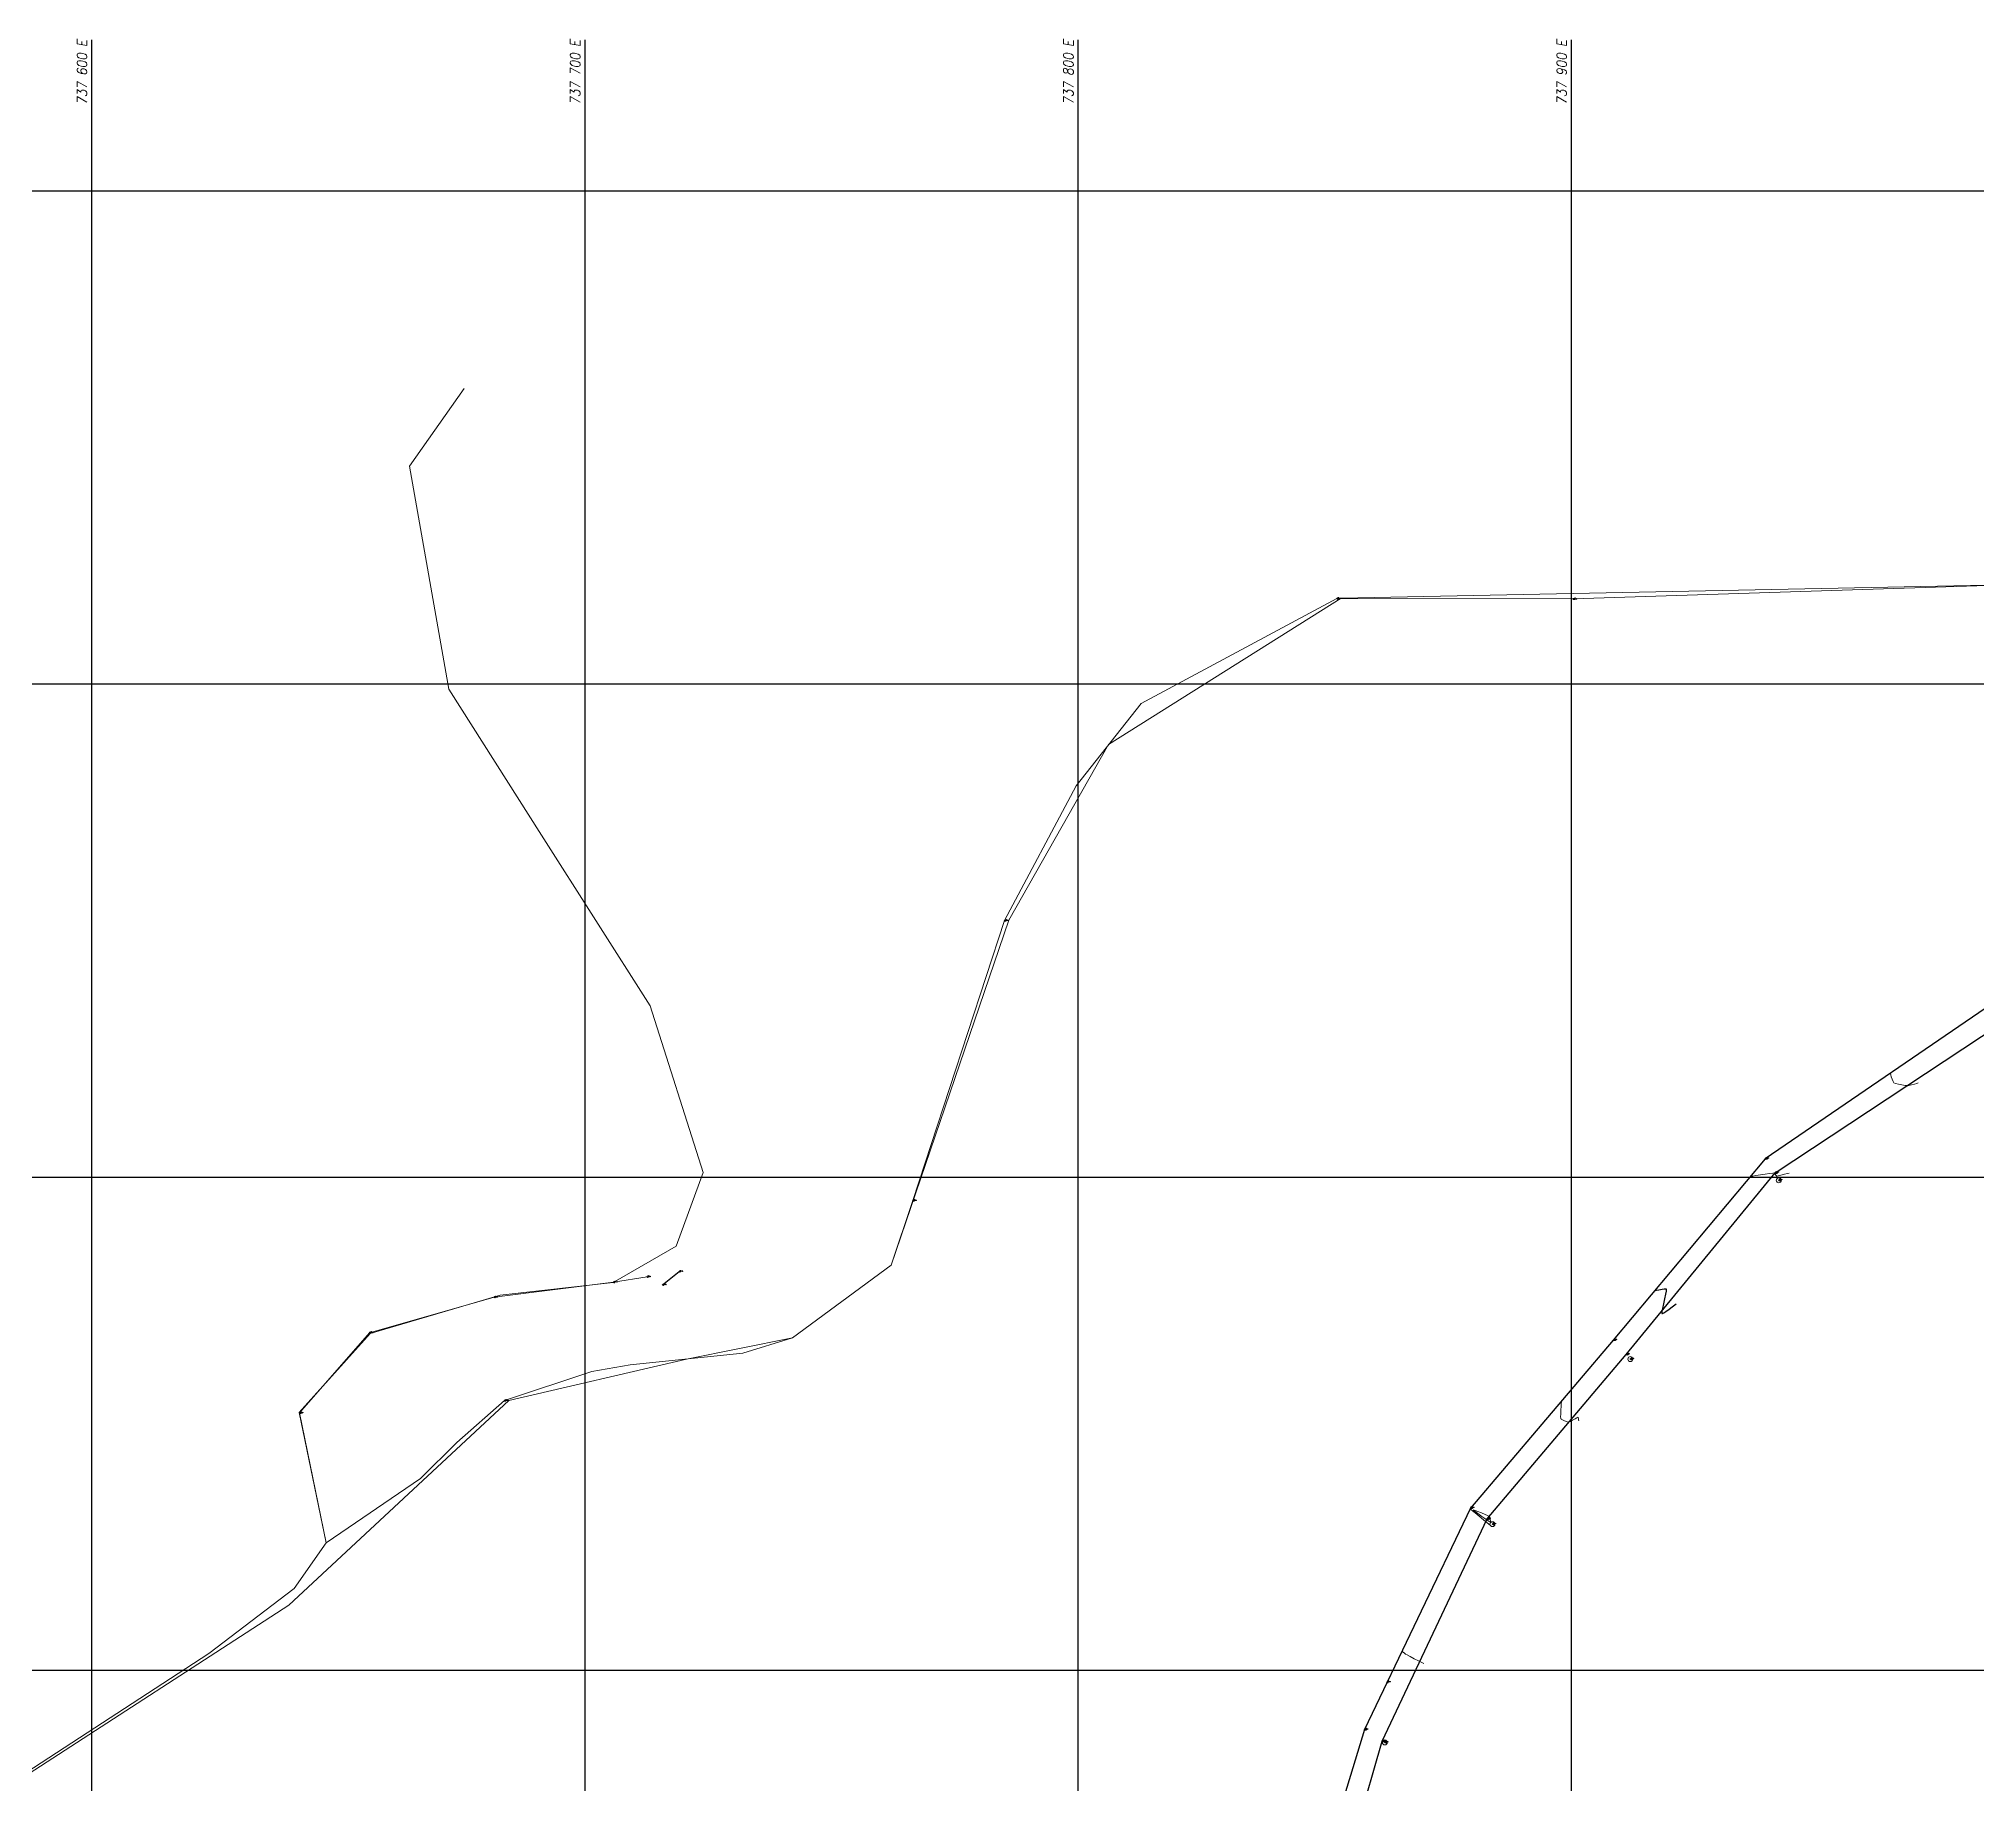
# Model space of a CAD drawing. Header units: millimetres. Extents: x 736950 to 740938, y 8500595 to 8502163.
# Drawn here: x 737589.2 to 737982.3, y 8501776.9 to 8502130.8 of the extents above; entities that cross this region are included whole.
import ezdxf
from ezdxf.enums import TextEntityAlignment as Align

# ---------------------------------------------------------------- set-up
doc = ezdxf.new("R2010")
doc.units = ezdxf.units.MM
for name, color, linetype, lineweight in [('axeso', 1, 'Continuous', 5), ('CONT-MJR', 80, 'Continuous', 30), ('CONT-MNR', 96, 'Continuous', 15), ('LETRERO', 5, 'Continuous', 30), ('MIRADOR', 152, 'Continuous', 15), ('PISOS', 189, 'Continuous', 0), ('pista', 251, 'Continuous', 5), ('postes', 10, 'Continuous', 5)]:
    doc.layers.add(name, color=color, linetype=linetype, lineweight=lineweight)
doc.layers.add('carretera', color=40, linetype='Continuous')
doc.layers.add('Cuadricula Coordenadas', color=5, linetype='Continuous')
doc.styles.add('5mm', font='arial.ttf', dxfattribs={"height": 3})
doc.styles.add('Coordenadas', font='romans', dxfattribs={"width": 0.9, "height": 2})

msp = doc.modelspace()

# ---------------------------------------------------------------- linework, layer by layer
at = {"layer": 'axeso', "linetype": 'Continuous'}
for points in [[(737939.3796381347, 8501903.670386009), (737939.2117247556, 8501903.778981667)], [(737941.3915641485, 8501900.785208939), (737941.2236507693, 8501900.893804599)], [(737942.1156191657, 8501899.28367861), (737941.9477057864, 8501899.392274268)], [(737908.5643889369, 8501866.88759869), (737908.3964755577, 8501866.99619435)], [(737911.1676793775, 8501863.987120818), (737910.9997659983, 8501864.095716478)], [(737912.0152304991, 8501863.039823031), (737911.84731712, 8501863.14841869)], [(737879.6154234466, 8501832.832955452), (737879.4475100674, 8501832.941551112)], [(737882.9604962253, 8501830.636733899), (737882.792582846, 8501830.745329559)], [(737884.0600696489, 8501829.563496608), (737883.8921562696, 8501829.672092266)], [(737862.6429416769, 8501797.505073948), (737862.4750282977, 8501797.613669608)], [(737862.6429416769, 8501797.505073948), (737862.4750282977, 8501797.613669608)], [(737858.1323543242, 8501787.918720536), (737857.9644409451, 8501788.027316196)], [(737861.6898617366, 8501785.537952172), (737861.5219483573, 8501785.646547832)], [(737862.2359497948, 8501785.295092475), (737862.0680364156, 8501785.403688133)]]:
    msp.add_lwpolyline(points, dxfattribs=at)
at = {"layer": 'axeso', "linetype": 'Continuous', "extrusion": (0.8396937013368279, -0.543060298618172, 0)}
for points, elevation in [([(7539740.641248881, 0), (7539740.441279083, 0)], -3997403.39699711), ([(7539739.311181011, 0), (7539739.111211215, 0)], -3997400.140770386), ([(7539738.443560987, 0), (7539738.243591187, 0)], -3997398.717364441), ([(7539693.02043562, 0), (7539692.820465824, 0)], -3997409.297096299), ([(7539691.998666307, 0), (7539691.798696509, 0)], -3997405.535995335), ([(7539691.663497686, 0), (7539691.463527888, 0)], -3997404.309872176), ([(7539648.703932352, 0), (7539648.503962554, 0)], -3997415.111635556), ([(7539648.676355166, 0), (7539648.476385369, 0)], -3997411.110118283), ([(7539648.372299243, 0), (7539648.172329448, 0)], -3997409.603980838), ([(7539609.822251752, 0), (7539609.622281955, 0)], -3997410.178151715), ([(7539609.822251752, 0), (7539609.622281955, 0)], -3997410.178151715), ([(7539599.323130256, 0), (7539599.12316046, 0)], -3997408.759695558), ([(7539599.255955095, 0), (7539599.055985295, 0)], -3997404.479578211), ([(7539599.34858608, 0), (7539599.14861628, 0)], -3997403.889144048)]:
    msp.add_lwpolyline(points, dxfattribs=dict(at, elevation=elevation))
at = {"layer": 'carretera'}
for p, q in [((737996.510299168, 8501942.833521558), (737939.2956814452, 8501903.724683838)), ((737941.3076074589, 8501900.839506768), (737998.0420537672, 8501938.41552995)), ((737939.2956814452, 8501903.724683838), (737908.4804322473, 8501866.941896519)), ((737911.0837226879, 8501864.041418647), (737941.3076074589, 8501900.839506768)), ((737908.4804322473, 8501866.941896519), (737879.531466757, 8501832.88725328)), ((737882.8765395357, 8501830.691031728), (737911.0837226879, 8501864.041418647)), ((737879.531466757, 8501832.88725328), (737858.0483976346, 8501787.973018365)), ((737861.6059050469, 8501785.59225), (737882.8765395357, 8501830.691031728)), ((737858.0483976346, 8501787.973018365), (737851.7937984522, 8501767.470011998)), ((737856.4722271467, 8501767.80681157), (737861.6059050469, 8501785.59225))]:
    msp.add_line(p, q, dxfattribs=at)
at = {"layer": 'CONT-MJR', "elevation": 3705}
for points in [[(737916.8687047132, 8501876.954602342), (737916.9017142818, 8501876.96032278)], [(737916.9017142818, 8501876.96032278), (737917.0126119553, 8501876.983145658)], [(737917.0126119553, 8501876.983145658), (737917.2708308086, 8501877.03940878)], [(737917.2708308086, 8501877.03940878), (737917.729710454, 8501877.137553431)], [(737918.8182639448, 8501877.321352845), (737919.0682951388, 8501877.33009915)], [(737919.0659103796, 8501876.25665771), (737918.8633935609, 8501875.309441878)], [(737919.2009443493, 8501877.29330684), (737919.2122165684, 8501877.267468119)], [(737919.2122165684, 8501877.267468119), (737919.2153853837, 8501877.155120136)], [(737918.3161864831, 8501872.453879626), (737918.3282422242, 8501872.345804488)], [(737918.3282422242, 8501872.345804488), (737918.3443879187, 8501872.322308939)], [(737918.3744564288, 8501872.314315394), (737918.4740769544, 8501872.336612534)], [(737918.4740769544, 8501872.336612534), (737918.7078656763, 8501872.452941852)], [(737919.1368697884, 8501872.726848137), (737919.7755150045, 8501873.183198556)]]:
    msp.add_lwpolyline(points, dxfattribs=at)
at = {"layer": 'CONT-MJR', "extrusion": (0.1873876653030557, -0.9822860392432898, 0), "elevation": -8212998.539024267}
msp.add_lwpolyline([(2317993.191504244, 3705.000000000003), (2317993.838784736, 3705.000000000003)], dxfattribs=at)
at = {"layer": 'CONT-MJR', "extrusion": (0.1367668480392635, -0.9906032653274495, 0), "elevation": -8321064.605062718}
msp.add_lwpolyline([(1893759.297543241, 3705.000000000015), (1893759.754576765, 3705.000000000015)], dxfattribs=at)
at = {"layer": 'CONT-MJR', "extrusion": (0.9792424674091147, -0.2026923531426612, 0), "elevation": -1000663.636310554}
msp.add_lwpolyline([(8474966.81828807, 3705.000000000012), (8474965.854512474, 3705.000000000012)], dxfattribs=at)
at = {"layer": 'CONT-MJR', "extrusion": (0.9768066086138992, -0.214123444228353, 0), "elevation": -1099646.801274001}
msp.add_lwpolyline([(8462693.716465063, 3705.000000000001), (8462692.66820943, 3705.000000000001)], dxfattribs=at)
at = {"layer": 'CONT-MJR', "extrusion": (0.9828841557973992, -0.184224689665729, 0), "elevation": -840966.5568150698}
msp.add_lwpolyline([(8492302.985624572, 3705.000000000015), (8492302.37813474, 3705.000000000015)], dxfattribs=at)
at = {"layer": 'CONT-MJR', "extrusion": (-0.177909306793739, -0.9840468883931149, 0), "elevation": -8497528.602094313}
msp.add_lwpolyline([(-786416.1392015683, 3705.000000000012), (-786416.0337863956, 3705.000000000012)], dxfattribs=at)
at = {"layer": 'CONT-MJR', "extrusion": (-0.5292736097784208, -0.8484512042493192, 0), "elevation": -7603989.187094755}
msp.add_lwpolyline([(-3873730.884322386, 3705), (-3873730.850241772, 3705)], dxfattribs=at)
at = {"layer": 'CONT-MJR', "extrusion": (0.9923227577460088, -0.1236751570015421, 0), "elevation": -319216.961162312}
msp.add_lwpolyline([(8527868.45940385, 3705), (8527868.155701958, 3705)], dxfattribs=at)
at = {"layer": 'CONT-MJR', "extrusion": (0.6102906299300481, -0.7921775981556063, 0), "elevation": -6284647.945174709}
msp.add_lwpolyline([(5773177.858483586, 3705.000000000012), (5773178.519135088, 3705.000000000012)], dxfattribs=at)
at = {"layer": 'CONT-MJR', "extrusion": (0.6027258118040927, -0.7979483666159719, 0), "elevation": -6339292.529609458}
msp.add_lwpolyline([(5713121.758953606, 3705), (5713122.117776301, 3705)], dxfattribs=at)
at = {"layer": 'CONT-MJR', "extrusion": (0.9960520157442173, -0.08877151531815566, 0), "elevation": -19719.07448045595}
msp.add_lwpolyline([(8533813.619563933, 3705), (8533813.322395936, 3705)], dxfattribs=at)
at = {"layer": 'CONT-MJR', "extrusion": (0.9857439802186189, -0.1682522078986043, 0), "elevation": -703060.2973614843}
msp.add_lwpolyline([(8504826.874573069, 3705.000000000003), (8504826.274159111, 3705.000000000003)], dxfattribs=at)
at = {"layer": 'CONT-MJR', "extrusion": (-0.2569207185851206, -0.966432483084931, 0), "elevation": -8406072.090617368}
msp.add_lwpolyline([(-1471158.888485824, 3705.000000000012), (-1471158.857372932, 3705.000000000012)], dxfattribs=at)
at = {"layer": 'CONT-MJR', "extrusion": (0.5381385732516791, -0.8428563792121687, 0), "elevation": -6768754.911583692}
msp.add_lwpolyline([(5197145.002058469, 3705), (5197145.511046858, 3705)], dxfattribs=at)
at = {"layer": 'CONT-MJR', "extrusion": (-0.6020871380840302, 0.7984303840371946, 0), "elevation": 6343861.864921317}
msp.add_lwpolyline([(-5708046.062978472, 3705.000000000012), (-5708046.86554612, 3705.000000000012)], dxfattribs=at)
at = {"layer": 'CONT-MNR'}
for points, elevation in [([(737964.6211673921, 8501921.035824966), (737964.6310500227, 8501921.009144649)], 3707), ([(737964.7272945164, 8501920.715908874), (737964.8471080484, 8501920.351304246)], 3707), ([(737965.2142951455, 8501919.390697721), (737965.3811703044, 8501919.12865939)], 3707), ([(737966.307951916, 8501918.833437253), (737967.0025268536, 8501918.691071149)], 3707), ([(737967.0025268536, 8501918.691071149), (737967.6353540798, 8501918.58711339)], 3707), ([(737968.0445307444, 8501918.547747754), (737968.4180276616, 8501918.599416664)], 3707), ([(737968.4180276616, 8501918.599416664), (737968.9641810232, 8501918.721966852)], 3707), ([(737968.9641810232, 8501918.721966852), (737969.5516360437, 8501918.871688565)], 3707), ([(737970.049037939, 8501919.00487205), (737970.3250319249, 8501919.077807548)], 3707), ([(737936.2860006302, 8501900.13216217), (737936.3318709882, 8501900.138969643)], 3706), ([(737936.4756147648, 8501900.16093474), (737936.8044454745, 8501900.21193294)], 3706), ([(737936.8044454745, 8501900.21193294), (737937.4072018694, 8501900.305715416)], 3706), ([(737937.4072018694, 8501900.305715416), (737938.3239701189, 8501900.447434561)], 3706), ([(737938.3239701189, 8501900.447434561), (737939.2915989282, 8501900.594395166)], 3706), ([(737939.2915989282, 8501900.594395166), (737940.1701499027, 8501900.723057054)], 3706), ([(737941.1002647677, 8501900.831324), (737941.2580118888, 8501900.660276242)], 3706), ([(737941.6088566122, 8501900.214782523), (737941.893210044, 8501900.255820625)], 3706), ([(737943.1772153268, 8501900.560527237), (737943.7906220929, 8501900.71562942)], 3706), ([(737943.7906220929, 8501900.71562942), (737944.12746822, 8501900.800186625)], 3706), ([(737897.9518994639, 8501854.51767271), (737897.9446702019, 8501854.38653887)], 3704), ([(737897.8509427963, 8501850.975595051), (737897.8796714431, 8501850.941769049)], 3704), ([(737897.8796714431, 8501850.941769049), (737897.9790480591, 8501850.865366375)], 3704), ([(737898.2105805943, 8501850.736884795), (737898.6107042236, 8501850.562068773)], 3704), ([(737899.1237892556, 8501850.385906814), (737899.477558293, 8501850.31902475)], 3704), ([(737899.7733712705, 8501850.427729972), (737900.2359527758, 8501850.674154336)], 3704), ([(737900.7370118398, 8501850.962707274), (737901.0793514018, 8501851.159645336)], 3704), ([(737901.2588708226, 8501851.25545295), (737901.3263768291, 8501851.283141477)], 3704), ([(737901.3263768291, 8501851.283141477), (737901.341398767, 8501851.283836601)], 3704), ([(737901.4470921413, 8501850.773659019), (737901.4702894012, 8501850.567083998)], 3704), ([(737879.4483364909, 8501832.714219056), (737879.4892360892, 8501832.680807123)], 3703), ([(737879.6184412586, 8501832.575253319), (737879.9152450124, 8501832.33277706)], 3703), ([(737880.1438814416, 8501832.467462493), (737880.1396609335, 8501832.487940865)], 3703), ([(737880.1567402518, 8501832.49597402), (737880.2460049817, 8501832.483821096)], 3703), ([(737880.4622967616, 8501832.174225723), (737880.2163582364, 8501832.385179864)], 3703), ([(737880.4972479978, 8501832.404890012), (737880.9941103304, 8501832.21390863)], 3703), ([(737881.8039696343, 8501831.176325563), (737880.9823399006, 8501831.773760442)], 3703), ([(737880.9941103304, 8501832.21390863), (737881.7528232269, 8501831.896463923)], 3703), ([(737883.2257201448, 8501831.246430075), (737883.3027355066, 8501831.211643904)], 3703), ([(737883.3027355066, 8501831.211643904), (737883.3129834463, 8501831.207054675)], 3703), ([(737883.3129834463, 8501831.207054675), (737883.3185624578, 8501831.209760146)], 3703), ([(737883.3447868178, 8501831.223695165), (737883.3619841386, 8501831.232419746)], 3703), ([(737883.3619841386, 8501831.232419746), (737883.4083882453, 8501831.047044963)], 3703), ([(737883.4083882453, 8501831.047044963), (737883.5035319511, 8501830.635795783)], 3703), ([(737883.2950548867, 8501830.158454228), (737882.6383916113, 8501830.594044305)], 3703), ([(737883.4987497268, 8501829.405310687), (737883.7157752855, 8501829.228105329)], 3703), ([(737883.5832578456, 8501830.21502687), (737883.5834085182, 8501830.001092881)], 3703), ([(737883.7157752855, 8501829.228105329), (737883.7702251837, 8501829.20016799)], 3703), ([(737865.6130575311, 8501803.858654568), (737865.6850811181, 8501803.79783219)], 3702), ([(737867.307457888, 8501802.753472337), (737868.1343090415, 8501802.330665115)], 3702), ([(737869.667997061, 8501801.55007544), (737870.0443633365, 8501801.358404558)], 3702)]:
    msp.add_lwpolyline(points, dxfattribs=dict(at, elevation=elevation))
at = {"layer": 'CONT-MNR', "extrusion": (0.9476225164855989, 0.3193924956061133, 0), "elevation": 3414761.669309748}
msp.add_lwpolyline([(7820911.416467334, 3707.000000000012), (7820911.323163602, 3707.000000000012)], dxfattribs=at)
at = {"layer": 'CONT-MNR', "extrusion": (0.9512007668551687, 0.3085726837134796, 0), "elevation": 3325413.106541842}
msp.add_lwpolyline([(7859317.963654062, 3707.000000000012), (7859317.748327219, 3707.000000000012)], dxfattribs=at)
at = {"layer": 'CONT-MNR', "extrusion": (0.9430939843831986, 0.3325262946297981, 0), "elevation": 3523082.279650743}
msp.add_lwpolyline([(7772717.222844247, 3707.000000000003), (7772716.68190987, 3707.000000000003)], dxfattribs=at)
at = {"layer": 'CONT-MNR', "extrusion": (0.9233512015077032, 0.3839564541380713, 0), "elevation": 3945767.88991032}
msp.add_lwpolyline([(7566911.465411869, 3707), (7566910.977564373, 3707)], dxfattribs=at)
at = {"layer": 'CONT-MNR', "extrusion": (-0.3896795914211203, -0.9209504959713463, 0), "elevation": -8117416.686464517}
msp.add_lwpolyline([(-2633394.788552922, 3707), (-2633394.427662937, 3707)], dxfattribs=at)
at = {"layer": 'CONT-MNR', "extrusion": (-0.2516971817060994, -0.9678060387914549, 0), "elevation": -8413952.42822094}
msp.add_lwpolyline([(-1425701.374402778, 3707.000000000015), (-1425700.760209668, 3707.000000000015)], dxfattribs=at)
at = {"layer": 'CONT-MNR', "extrusion": (-0.09576477574794806, -0.9954039922192122, 0), "elevation": -8533515.008244324}
msp.add_lwpolyline([(-79608.39656220272, 3707.000000000012), (-79607.98549627559, 3707.000000000012)], dxfattribs=at)
at = {"layer": 'CONT-MNR', "extrusion": (0.2586469928585027, -0.9659719111264333, 0), "elevation": -8021741.215375096}
msp.add_lwpolyline([(2911853.607836191, 3707.000000000011), (2911854.122759957, 3707.000000000011)], dxfattribs=at)
at = {"layer": 'CONT-MNR', "extrusion": (0.1510539052923582, -0.9885255270836092, 0), "elevation": -8292877.151300955}
msp.add_lwpolyline([(2013714.119813922, 3706), (2013714.265226229, 3706)], dxfattribs=at)
at = {"layer": 'CONT-MNR', "extrusion": (0.1324911203247806, -0.9911841922847059, 0), "elevation": -8329179.081192258}
msp.add_lwpolyline([(1857860.983192362, 3706.000000000015), (1857861.638504212, 3706.000000000015)], dxfattribs=at)
at = {"layer": 'CONT-MNR', "extrusion": (0.07620493666176512, -0.9970921760942548, 0), "elevation": -8420944.046036614}
msp.add_lwpolyline([(1383681.830449663, 3706), (1383682.11184804, 3706)], dxfattribs=at)
at = {"layer": 'CONT-MNR', "extrusion": (0.8206360324039472, 0.5714512247955269, 0), "elevation": 5464002.731526816}
msp.add_lwpolyline([(6555268.590023554, 3706.000000000015), (6555268.250825882, 3706.000000000015)], dxfattribs=at)
at = {"layer": 'CONT-MNR', "extrusion": (0.7288407655352694, 0.6846832395304872, 0), "elevation": 6358950.508341627}
msp.add_lwpolyline([(5691275.43902771, 3706), (5691275.209710281, 3706)], dxfattribs=at)
at = {"layer": 'CONT-MNR', "extrusion": (0.2214585616437093, -0.97516978289665, 0), "elevation": -8127372.676430646}
msp.add_lwpolyline([(2602437.237684302, 3706.000000000015), (2602437.839795267, 3706.000000000015)], dxfattribs=at)
at = {"layer": 'CONT-MNR', "extrusion": (0.2387995403039252, -0.9710688850697637, 0), "elevation": -8079710.606795745}
msp.add_lwpolyline([(2746842.886300908, 3706), (2746843.603906915, 3706)], dxfattribs=at)
at = {"layer": 'CONT-MNR', "extrusion": (0.99808500891218, -0.06185721449252279, 0), "elevation": 210583.8463101066}
msp.add_lwpolyline([(8531217.72259577, 3704.000000000013), (8531217.41963014, 3704.000000000013)], dxfattribs=at)
at = {"layer": 'CONT-MNR', "extrusion": (0.9991930418574362, -0.04016547153568273, 0), "elevation": 395821.5035086987}
msp.add_lwpolyline([(8524631.936876157, 3704), (8524631.896126037, 3704)], dxfattribs=at)
at = {"layer": 'CONT-MNR', "extrusion": (0.9999287120007183, -0.01194030638571411, 0), "elevation": 636330.4931654657}
msp.add_lwpolyline([(8510056.57483912, 3704.000000000012), (8510056.045761725, 3704.000000000012)], dxfattribs=at)
at = {"layer": 'CONT-MNR', "extrusion": (0.9989976184925312, 0.04476335829952019, 0), "elevation": 1117729.572287978}
msp.add_lwpolyline([(8460298.517296575, 3704.000000000012), (8460298.236500334, 3704.000000000012)], dxfattribs=at)
at = {"layer": 'CONT-MNR', "extrusion": (0.9991468673463855, -0.04129815337160239, 0), "elevation": 386157.5036799199}
msp.add_lwpolyline([(8525073.33818956, 3704), (8525072.538450701, 3704)], dxfattribs=at)
at = {"layer": 'CONT-MNR', "extrusion": (0.986721728573381, 0.1624199198410068, 0), "elevation": 2108969.789321182}
msp.add_lwpolyline([(8269111.927832897, 3704), (8269111.813229313, 3704)], dxfattribs=at)
at = {"layer": 'CONT-MNR', "extrusion": (0.9230229701636817, 0.3847448460346352, 0), "elevation": 3952140.010669349}
msp.add_lwpolyline([(7563501.377538337, 3704), (7563501.344332467, 3704)], dxfattribs=at)
at = {"layer": 'CONT-MNR', "extrusion": (0.9984205192602936, -0.0561824413852403, 0), "elevation": 259077.5083393501}
msp.add_lwpolyline([(8529881.926815035, 3704.000000000012), (8529881.117801806, 3704.000000000012)], dxfattribs=at)
at = {"layer": 'CONT-MNR', "extrusion": (0.9980674550805566, -0.06213980293677315, 0), "elevation": 208168.3676552756}
msp.add_lwpolyline([(8531276.700941965, 3704.000000000008), (8531276.15139967, 3704.000000000008)], dxfattribs=at)
at = {"layer": 'CONT-MNR', "extrusion": (-0.4852169015357032, -0.874393823436609, 0), "elevation": -7792006.455498704}
msp.add_lwpolyline([(-3480028.299005731, 3704), (-3480028.034213677, 3704)], dxfattribs=at)
at = {"layer": 'CONT-MNR', "extrusion": (-0.3247318654323101, -0.9458061194414278, 0), "elevation": -8280721.480535083}
msp.add_lwpolyline([(-2062912.771115945, 3704.000000000013), (-2062912.22863158, 3704.000000000013)], dxfattribs=at)
at = {"layer": 'CONT-MNR', "extrusion": (0.3449271408795471, -0.9386294622931145, 0), "elevation": -7725565.636392062}
msp.add_lwpolyline([(3625133.112573987, 3704.000000000015), (3625133.427728144, 3704.000000000015)], dxfattribs=at)
at = {"layer": 'CONT-MNR', "extrusion": (0.4990480735754858, -0.8665743016386978, 0), "elevation": -6999237.619348665}
msp.add_lwpolyline([(4882277.582412975, 3704.000000000003), (4882278.160619672, 3704.000000000003)], dxfattribs=at)
at = {"layer": 'CONT-MNR', "extrusion": (0.4708327897097939, -0.8822224686178044, 0), "elevation": -7153096.094162569}
msp.add_lwpolyline([(4653943.211014397, 3704.000000000008), (4653943.41449983, 3704.000000000008)], dxfattribs=at)
at = {"layer": 'CONT-MNR', "extrusion": (0.725951984963948, 0.6877453856820153, 0), "elevation": 6382789.933709336}
msp.add_lwpolyline([(5664447.572733901, 3704), (5664447.553105401, 3704)], dxfattribs=at)
at = {"layer": 'CONT-MNR', "extrusion": (0.9360915267693061, 0.351756525896407, 0), "elevation": 3681324.872189746}
msp.add_lwpolyline([(7698949.318260267, 3704.000000000012), (7698949.246464236, 3704.000000000012)], dxfattribs=at)
at = {"layer": 'CONT-MNR', "extrusion": (0.9809838492291029, 0.194089380316526, 0), "elevation": 2373988.36766703}
msp.add_lwpolyline([(8196959.896474836, 3704.000000000015), (8196959.726072013, 3704.000000000015)], dxfattribs=at)
at = {"layer": 'CONT-MNR', "extrusion": (0.991721745638818, 0.1284055264663308, 0), "elevation": 1823477.535749496}
msp.add_lwpolyline([(8336719.930361202, 3704), (8336719.666619721, 3704)], dxfattribs=at)
at = {"layer": 'CONT-MNR', "extrusion": (0.6326649000357673, 0.7744256738143002, 0), "elevation": 7050867.955786495}
msp.add_lwpolyline([(4807378.302478251, 3703.000000000012), (4807378.135638263, 3703.000000000012)], dxfattribs=at)
at = {"layer": 'CONT-MNR', "extrusion": (0.6326711051795646, 0.7744206044978843, 0), "elevation": 7050829.435956748}
msp.add_lwpolyline([(4807434.248018529, 3703.000000000015), (4807433.544854737, 3703.000000000015)], dxfattribs=at)
at = {"layer": 'CONT-MNR', "extrusion": (0.4256160993659183, -0.9049038269123082, 0), "elevation": -7379287.087263015}
msp.add_lwpolyline([(4286227.343161603, 3703.000000000005), (4286227.362035782, 3703.000000000005)], dxfattribs=at)
at = {"layer": 'CONT-MNR', "extrusion": (0.7504055042261678, 0.6609777448803182, 0), "elevation": 6173231.373121466}
msp.add_lwpolyline([(5892099.416446997, 3703.000000000015), (5892099.526097882, 3703.000000000015)], dxfattribs=at)
at = {"layer": 'CONT-MNR', "extrusion": (-0.2997194386946305, -0.9540273885316792, 0), "elevation": -8332138.095430109}
msp.add_lwpolyline([(-1844206.495781389, 3703), (-1844206.23243149, 3703)], dxfattribs=at)
at = {"layer": 'CONT-MNR', "extrusion": (0.6326688722996117, 0.7744224286674153, 0), "elevation": 7050843.297140945}
msp.add_lwpolyline([(4807413.215265695, 3703.000000000015), (4807412.14773475, 3703.000000000015)], dxfattribs=at)
at = {"layer": 'CONT-MNR', "extrusion": (0.6101242662543576, 0.7923057362707795, 0), "elevation": 7186249.176092762}
msp.add_lwpolyline([(4602546.537790558, 3703.000000000015), (4602547.194157305, 3703.000000000015)], dxfattribs=at)
at = {"layer": 'CONT-MNR', "extrusion": (0.6326628040506681, 0.774427386118767, 0), "elevation": 7050880.966908236}
msp.add_lwpolyline([(4807356.898495889, 3703), (4807355.777302399, 3703)], dxfattribs=at)
at = {"layer": 'CONT-MNR', "extrusion": (-0.3997615189745224, -0.9166191837110886, 0), "elevation": -8087918.943317866}
msp.add_lwpolyline([(-2722348.663048331, 3703.000000000011), (-2722347.841743486, 3703.000000000011)], dxfattribs=at)
at = {"layer": 'CONT-MNR', "extrusion": (-0.5722651416935542, -0.820068660297695, 0), "elevation": -7394349.33794826}
msp.add_lwpolyline([(-4260186.86283262, 3703), (-4260187.8803352, 3703)], dxfattribs=at)
at = {"layer": 'CONT-MNR', "extrusion": (-0.4067548881324285, -0.9135373342017147, 0), "elevation": -8066877.862627963}
msp.add_lwpolyline([(-2784078.331255815, 3703.000000000008), (-2784077.801807606, 3703.000000000008)], dxfattribs=at)
at = {"layer": 'CONT-MNR', "extrusion": (0.4102717510478098, 0.9119633163083721, 0), "elevation": 8056090.861273525}
msp.add_lwpolyline([(2815139.018233411, 3703), (2815138.759009787, 3703)], dxfattribs=at)
at = {"layer": 'CONT-MNR', "extrusion": (0.4692425808778039, -0.8830693066181939, 0), "elevation": -7161459.918598894}
msp.add_lwpolyline([(4641023.329543398, 3703.000000000012), (4641023.359240228, 3703.000000000012)], dxfattribs=at)
at = {"layer": 'CONT-MNR', "extrusion": (0.6326504569454984, 0.7744374728321533, 0), "elevation": 7050957.611727212}
msp.add_lwpolyline([(4807243.361501234, 3703), (4807242.353645095, 3703)], dxfattribs=at)
at = {"layer": 'CONT-MNR', "extrusion": (0.6326203918042083, 0.7744620325577556, 0), "elevation": 7051144.229781121}
msp.add_lwpolyline([(4806968.622726545, 3703), (4806967.895207644, 3703)], dxfattribs=at)
at = {"layer": 'CONT-MNR', "extrusion": (0.4790340598394881, 0.877796314365524, 0), "elevation": 7816346.408970662}
msp.add_lwpolyline([(3424954.65154186, 3703.000000000003), (3424954.98003906, 3703.000000000003)], dxfattribs=at)
at = {"layer": 'CONT-MNR', "extrusion": (0.982518616165991, 0.1861643598739197, 0), "elevation": 2307722.13685133}
msp.add_lwpolyline([(8215839.261063157, 3703.000000000015), (8215838.83280775, 3703.000000000015)], dxfattribs=at)
at = {"layer": 'CONT-MNR', "extrusion": (0.6395063205739377, 0.7687858388042693, 0), "elevation": 7007936.134109582}
msp.add_lwpolyline([(4869696.695396115, 3702.000000000003), (4869696.669630227, 3702.000000000003)], dxfattribs=at)
at = {"layer": 'CONT-MNR', "extrusion": (0.645210038985857, 0.7640052392437299, 0), "elevation": 6971500.992003549}
msp.add_lwpolyline([(4921715.910589282, 3702.000000000012), (4921715.694212366, 3702.000000000012)], dxfattribs=at)
at = {"layer": 'CONT-MNR', "extrusion": (0.6391981099838506, 0.7690421160073571, 0), "elevation": 7009887.532193}
msp.add_lwpolyline([(4866886.914873604, 3702), (4866886.575663772, 3702)], dxfattribs=at)
at = {"layer": 'CONT-MNR', "extrusion": (0.6122927263240462, 0.7906311512270856, 0), "elevation": 7173580.695307584}
msp.add_lwpolyline([(4622212.474809166, 3702), (4622212.160304848, 3702)], dxfattribs=at)
at = {"layer": 'CONT-MNR', "extrusion": (-0.4730634030649311, -0.8810283858540693, 0), "elevation": -7839387.564397749}
msp.add_lwpolyline([(-3371810.769026893, 3702.000000000015), (-3371810.427383042, 3702.000000000015)], dxfattribs=at)
at = {"layer": 'CONT-MNR', "extrusion": (-0.4586884037197122, -0.8885971799938724, 0), "elevation": -7893129.129014489}
msp.add_lwpolyline([(-3244012.252712074, 3702.000000000012), (-3244011.525113336, 3702.000000000012)], dxfattribs=at)
at = {"layer": 'CONT-MNR', "extrusion": (0.4538522221000941, 0.8910769666503601, 0), "elevation": 7910643.324243045}
msp.add_lwpolyline([(3201064.580720061, 3702), (3201063.635880442, 3702)], dxfattribs=at)
at = {"layer": 'CONT-MNR', "extrusion": (-0.4532754613198299, -0.8913704932099196, 0), "elevation": -7912713.255018882}
msp.add_lwpolyline([(-3195943.545839882, 3702.000000000008), (-3195942.769772911, 3702.000000000008)], dxfattribs=at)
at = {"layer": 'Cuadricula Coordenadas', "color": 8}
for p, q in [((737600, 8500595.507225098), (737600, 8502130.641312933)), ((737700, 8500595.507225098), (737700, 8502130.641312933)), ((737800, 8500595.507225098), (737800, 8502130.641312933)), ((737900, 8500595.507225098), (737900, 8502130.641312933)), ((736950.2264744169, 8502100), (738552.8979275209, 8502100)), ((736950.2264744169, 8502000), (738552.8979275209, 8502000)), ((736950.2264744169, 8501900), (738552.8979275209, 8501900)), ((736950.2264744169, 8501800), (738552.8979275209, 8501800))]:
    msp.add_line(p, q, dxfattribs=at)
at = {"layer": 'LETRERO'}
msp.add_line((737715.7214779266, 8501878.173878111), (737719.091633414, 8501880.871725397), dxfattribs=at)
at = {"layer": 'MIRADOR', "linetype": 'Continuous', "extrusion": (0.665787337252013, 0.7461415559763941, 0)}
for points, elevation in [([(5109993.010535201, 0), (5109993.210504995, 0)], 6834961.217998339), ([(5109957.184262968, 0), (5109957.384232765, 0)], 6834993.088715124), ([(5109999.792396495, 0), (5109999.992366295, 0)], 6834867.65999303), ([(5109975.868145753, 0), (5109976.068115545, 0)], 6834812.925685481), ([(5110010.147268376, 0), (5110010.347238176, 0)], 6834760.159963315), ([(5110005.816946439, 0), (5110006.016916233, 0)], 6834765.495791075), ([(5110002.374750627, 0), (5110002.574720429, 0)], 6834766.3952309), ([(5110001.656330129, 0), (5110001.856299927, 0)], 6834770.652013715), ([(5110026.188692845, 0), (5110026.388662644, 0)], 6834741.780843886), ([(5110040.245975692, 0), (5110040.445945488, 0)], 6834719.562134626), ([(5110010.65072846, 0), (5110010.850698251, 0)], 6834727.500115304), ([(5110039.980103582, 0), (5110040.180073379, 0)], 6834697.992549376)]:
    msp.add_lwpolyline(points, dxfattribs=dict(at, elevation=elevation))
at = {"layer": 'MIRADOR', "linetype": 'Continuous', "extrusion": (0.7461415586651008, -0.6657873342388049, 0)}
for points, elevation in [([(6834961.338619369, 0), (6834961.13864957, 0)], -5109993.082917883), ([(6834993.209336004, 0), (6834993.009366205, 0)], -5109957.256645523), ([(6834867.780614081, 0), (6834867.580644282, 0)], -5109999.864779551), ([(6834813.046306441, 0), (6834812.84633664, 0)], -5109975.940529032), ([(6834760.280584409, 0), (6834760.08061461, 0)], -5110010.219651872), ([(6834765.616412156, 0), (6834765.416442354, 0)], -5110005.88932991), ([(6834766.515851963, 0), (6834766.315882166, 0)], -5110002.447134098), ([(6834770.772634779, 0), (6834770.57266498, 0)], -5110001.728713583), ([(6834741.901465044, 0), (6834741.701495247, 0)], -5110026.261076414), ([(6834719.682755849, 0), (6834719.48278605, 0)], -5110040.318359355), ([(6834727.620736404, 0), (6834727.420766602, 0)], -5110010.723112088), ([(6834698.113170589, 0), (6834697.913200795, 0)], -5110040.052487327)]:
    msp.add_lwpolyline(points, dxfattribs=dict(at, elevation=elevation))
at = {"layer": 'PISOS', "ltscale": 0.3}
for points in [[(737647.5277895764, 8501825.803483708), (737642.046319286, 8501852.239531375), (737656.3939347318, 8501868.25992973), (737682.8037774472, 8501876.060157575), (737705.7041485584, 8501878.621726861), (737718.4615628205, 8501885.972362202), (737723.9219586077, 8501900.933971018), (737713.1762246899, 8501934.74032196), (737691.1669071045, 8501969.354763532), (737672.3681941604, 8501998.919830617), (737664.4293904027, 8502044.174307737), (737675.4925389935, 8502059.944763348)], [(737585.9133874627, 8501778.184777867), (737639.9607143487, 8501813.216392277), (737684.5685782455, 8501854.664822154), (737720.556008444, 8501863.099512322), (737742.0672989032, 8501867.370854514), (737762.0656591931, 8501882.160481455), (737785.9315016058, 8501952.111588977), (737806.1500791647, 8501987.692136165), (737853.2981051233, 8502017.404774243), (738098.4172367963, 8502022.333162788), (738206.809571549, 8502020.96519813), (738240.320421085, 8502004.2545555), (738269.7466326195, 8501964.682978516), (738333.4558001794, 8501918.770858873), (738390.0630829826, 8501879.060225496), (738437.0875695014, 8501868.592014063), (738458.4419203186, 8501878.526995478), (738495.1864941906, 8501893.335417872), (738504.5368200529, 8501918.955523683), (738546.328691007, 8501946.043573974), (738585.917181635, 8501937.230703894)]]:
    msp.add_lwpolyline(points, dxfattribs=at)
at = {"layer": 'pista'}
for p, q in [((738011.1261292181, 8502020.8299399), (737900.3696299378, 8502017.232052714)), ((737812.7563603217, 8501996.066813974), (737852.4190397697, 8502017.304664895)), ((737852.4190397697, 8502017.304664895), (737900.3696299378, 8502017.232052714)), ((737799.5437980077, 8501979.317458356), (737812.7563603217, 8501996.066813974)), ((737785.0690759942, 8501952.01242661), (737799.5437980077, 8501979.317458356)), ((737766.4785447925, 8501895.244422015), (737785.0690759942, 8501952.01242661)), ((737762.0656591931, 8501882.160481455), (737766.4785447925, 8501895.244422015)), ((737742.0672989032, 8501867.370854514), (737762.0656591931, 8501882.160481455)), ((737681.5649588389, 8501875.663082263), (737705.7707172381, 8501878.69632975)), ((737705.7707172381, 8501878.69632975), (737712.5542769448, 8501879.794539066)), ((737656.2833006702, 8501868.443940884), (737681.5649588389, 8501875.663082263)), ((737642.120922171, 8501852.172962695), (737656.2833006702, 8501868.443940884)), ((737731.978668941, 8501864.273827445), (737742.0672989032, 8501867.370854514)), ((737709.133347947, 8501861.9251972), (737731.978668941, 8501864.273827445)), ((737683.6505515077, 8501854.662657287), (737701.3974652197, 8501860.56812363)), ((737701.3974652197, 8501860.56812363), (737709.133347947, 8501861.9251972)), ((737674.025541184, 8501846.144012148), (737683.6505515077, 8501854.662657287)), ((737647.5277895764, 8501825.803483708), (737642.120922171, 8501852.172962695)), ((737666.661459224, 8501838.879658656), (737674.025541184, 8501846.144012148)), ((737647.5277895764, 8501825.803483708), (737666.661459224, 8501838.879658656)), ((737641.0328139671, 8501816.558022767), (737647.5277895764, 8501825.803483708)), ((737623.727129691, 8501803.389564827), (737641.0328139671, 8501816.558022767)), ((737585.0286402082, 8501778.184506966), (737623.727129691, 8501803.389564827))]:
    msp.add_line(p, q, dxfattribs=at)
at = {"layer": 'postes'}
for centre in [(737942.031662476, 8501899.337976439), (737911.9312738095, 8501863.09412086), (737883.9761129593, 8501829.617794437), (737862.1519931052, 8501785.349390304)]:
    msp.add_circle(centre, 0.5, dxfattribs=at)

# ---------------------------------------------------------------- texts
at = {"layer": 'axeso', "color": 2, "char_height": 0.1, "attachment_point": 1, "rotation": 12.107789108739986, "style": '5mm'}
for s, insert, width in [('\\Ftxt.shx;\\W1.0000000000;\\T1.0000000000;\\o\\l2079', (737939.3536041359, 8501903.931432385), 0.4833333333333333), ('\\Ftxt.shx;\\W1.0000000000;\\T1.0000000000;\\o\\l2078', (737941.3655301493, 8501901.046255317), 0.4833333333333333), ('\\Ftxt.shx;\\W1.0000000000;\\T1.0000000000;\\o\\l2077', (737942.0895851667, 8501899.544724986), 0.4833333333333333), ('\\Ftxt.shx;\\W1.0000000000;\\T1.0000000000;\\o\\l2074', (737908.5383549382, 8501867.148645066), 0.4833333333333333), ('\\Ftxt.shx;\\W1.0000000000;\\T1.0000000000;\\o\\l2073', (737911.141645379, 8501864.248167193), 0.4833333333333333), ('\\Ftxt.shx;\\W1.0000000000;\\T1.0000000000;\\o\\l2072', (737911.9891965003, 8501863.300869407), 0.4833333333333333), ('\\Ftxt.shx;\\W1.0000000000;\\T1.0000000000;\\o\\l2071', (737879.589389448, 8501833.094001826), 0.45), ('\\Ftxt.shx;\\W1.0000000000;\\T1.0000000000;\\o\\l2070', (737882.9344622261, 8501830.897780277), 0.4666666666666666), ('\\Ftxt.shx;\\W1.0000000000;\\T1.0000000000;\\o\\l2069', (737884.0340356501, 8501829.824542984), 0.4833333333333333), ('\\Ftxt.shx;\\W1.0000000000;\\T1.0000000000;\\o\\l2076', (737862.6169076781, 8501797.766120324), 0.4833333333333333), ('\\Ftxt.shx;\\W1.0000000000;\\T1.0000000000;\\o\\l2060', (737862.6169076781, 8501797.766120324), 0.4666666666666666), ('\\Ftxt.shx;\\W1.0000000000;\\T1.0000000000;\\o\\l2068', (737858.1063203258, 8501788.17976691), 0.4833333333333333), ('\\Ftxt.shx;\\W1.0000000000;\\T1.0000000000;\\o\\l2067', (737861.6638277377, 8501785.798998548), 0.4833333333333333), ('\\Ftxt.shx;\\W1.0000000000;\\T1.0000000000;\\o\\l2066', (737862.209915796, 8501785.55613885), 0.4833333333333333)]:
    msp.add_mtext(s, dxfattribs=dict(at, insert=insert, width=width))
at = {"layer": 'axeso', "color": 1, "char_height": 0.1, "attachment_point": 1, "rotation": 12.107789108739986, "style": '5mm'}
for s, insert, width in [('\\Ftxt.shx;\\W1.0000000000;\\T1.0000000000;\\o\\l3706.155', (737939.3829693439, 8501903.794546722), 0.7833333333333332), ('\\Ftxt.shx;\\W1.0000000000;\\T1.0000000000;\\o\\l3706.057', (737941.3948953574, 8501900.909369655), 0.8), ('\\Ftxt.shx;\\W1.0000000000;\\T1.0000000000;\\o\\l3705.920', (737942.1189503748, 8501899.407839322), 0.8), ('\\Ftxt.shx;\\W1.0000000000;\\T1.0000000000;\\o\\l3704.568', (737908.5677201462, 8501867.011759404), 0.8166666666666667), ('\\Ftxt.shx;\\W1.0000000000;\\T1.0000000000;\\o\\l3704.718', (737911.171010587, 8501864.111281531), 0.7833333333333332), ('\\Ftxt.shx;\\W1.0000000000;\\T1.0000000000;\\o\\l3704.589', (737912.0185617083, 8501863.163983744), 0.8166666666666667), ('\\Ftxt.shx;\\W1.0000000000;\\T1.0000000000;\\o\\l3703.006', (737879.618754656, 8501832.957116164), 0.7833333333333334), ('\\Ftxt.shx;\\W1.0000000000;\\T1.0000000000;\\o\\l3702.973', (737882.9638274341, 8501830.760894615), 0.8166666666666667), ('\\Ftxt.shx;\\W1.0000000000;\\T1.0000000000;\\o\\l3703.015', (737884.0634008581, 8501829.687657323), 0.7666666666666666), ('\\Ftxt.shx;\\W1.0000000000;\\T1.0000000000;\\o\\l3701.788', (737862.6462728861, 8501797.629234662), 0.7833333333333333), ('\\Ftxt.shx;\\W1.0000000000;\\T1.0000000000;\\o\\l3701.781', (737862.6462728861, 8501797.629234662), 0.75), ('\\Ftxt.shx;\\W1.0000000000;\\T1.0000000000;\\o\\l3701.461', (737858.1356855338, 8501788.042881249), 0.75), ('\\Ftxt.shx;\\W1.0000000000;\\T1.0000000000;\\o\\l3701.407', (737861.6931929458, 8501785.662112886), 0.7666666666666668), ('\\Ftxt.shx;\\W1.0000000000;\\T1.0000000000;\\o\\l3701.425', (737862.239281004, 8501785.419253187), 0.7833333333333334)]:
    msp.add_mtext(s, dxfattribs=dict(at, insert=insert, width=width))
at = {"layer": 'axeso', "color": 3, "char_height": 0.1, "attachment_point": 1, "rotation": 12.107789108739986, "style": '5mm'}
for s, insert, width in [('\\Ftxt.shx;\\W1.0000000000;\\T1.0000000000;\\o\\lCARR', (737939.4123345519, 8501903.65766106), 0.5), ('\\Ftxt.shx;\\W1.0000000000;\\T1.0000000000;\\o\\lCARR', (737941.4242605654, 8501900.772483993), 0.5), ('\\Ftxt.shx;\\W1.0000000000;\\T1.0000000000;\\o\\lPOST', (737942.1483155828, 8501899.27095366), 0.5), ('\\Ftxt.shx;\\W1.0000000000;\\T1.0000000000;\\o\\lCARR', (737908.5970853542, 8501866.874873742), 0.5), ('\\Ftxt.shx;\\W1.0000000000;\\T1.0000000000;\\o\\lCARR', (737911.200375795, 8501863.97439587), 0.5), ('\\Ftxt.shx;\\W1.0000000000;\\T1.0000000000;\\o\\lPOST', (737912.0479269164, 8501863.027098082), 0.5), ('\\Ftxt.shx;\\W1.0000000000;\\T1.0000000000;\\o\\lCARR', (737879.6481198642, 8501832.820230503), 0.5), ('\\Ftxt.shx;\\W1.0000000000;\\T1.0000000000;\\o\\lCARR', (737882.9931926421, 8501830.624008954), 0.5), ('\\Ftxt.shx;\\W1.0000000000;\\T1.0000000000;\\o\\lPOST', (737884.0927660661, 8501829.55077166), 0.5), ('\\Ftxt.shx;\\W1.0000000000;\\T1.0000000000;\\o\\lPC', (737862.6756380941, 8501797.492349), 0.3), ('\\Ftxt.shx;\\W1.0000000000;\\T1.0000000000;\\o\\lPC', (737862.6756380941, 8501797.492349), 0.3), ('\\Ftxt.shx;\\W1.0000000000;\\T1.0000000000;\\o\\lCARR', (737858.1650507418, 8501787.905995587), 0.5), ('\\Ftxt.shx;\\W1.0000000000;\\T1.0000000000;\\o\\lCARR', (737861.7225581538, 8501785.525227224), 0.5), ('\\Ftxt.shx;\\W1.0000000000;\\T1.0000000000;\\o\\lPOST', (737862.268646212, 8501785.282367526), 0.5)]:
    msp.add_mtext(s, dxfattribs=dict(at, insert=insert, width=width))
at = {"layer": 'Cuadricula Coordenadas', "color": 7, "style": 'Coordenadas', "oblique": 10, "width": 0.9}
for s, p in [('   737 600 E', (737598, 8502130.641312933)), ('   737 700 E', (737698, 8502130.641312933)), ('   737 800 E', (737798, 8502130.641312933)), ('   737 900 E', (737898, 8502130.641312933))]:
    msp.add_text(s, height=2, rotation=90, dxfattribs=at).set_placement(p, align=Align.MIDDLE_RIGHT)
at = {"layer": 'MIRADOR', "color": 1, "char_height": 0.1, "attachment_point": 1, "rotation": 3.2572437629721005, "style": '5mm'}
for s, insert, width in [('\\Ftxt.shx;\\W1.0000000000;\\T1.0000000000;\\o\\l3712.580', (737852.516037269, 8502017.360266017), 0.7833333333333334), ('\\Ftxt.shx;\\W1.0000000000;\\T1.0000000000;\\o\\l3710.518', (737900.4666274368, 8502017.28765384), 0.75), ('\\Ftxt.shx;\\W1.0000000000;\\T1.0000000000;\\o\\l3717.471', (737785.1660734931, 8501952.068027735), 0.7666666666666666), ('\\Ftxt.shx;\\W1.0000000000;\\T1.0000000000;\\o\\l3720.483', (737766.5755422919, 8501895.300023139), 0.8166666666666667), ('\\Ftxt.shx;\\W1.0000000000;\\T1.0000000000;\\o\\l3730.818', (737705.867714737, 8501878.751930874), 0.7833333333333332), ('\\Ftxt.shx;\\W1.0000000000;\\T1.0000000000;\\o\\l3731.031', (737712.6512744436, 8501879.850140192), 0.75), ('\\Ftxt.shx;\\W1.0000000000;\\T1.0000000000;\\o\\l3731.743', (737715.8184754256, 8501878.229479237), 0.8), ('\\Ftxt.shx;\\W1.0000000000;\\T1.0000000000;\\o\\l3731.775', (737719.1886309129, 8501880.927326523), 0.8), ('\\Ftxt.shx;\\W1.0000000000;\\T1.0000000000;\\o\\l3730.090', (737681.6619563375, 8501875.718683388), 0.7833333333333334), ('\\Ftxt.shx;\\W1.0000000000;\\T1.0000000000;\\o\\l3729.268', (737656.3802981692, 8501868.49954201), 0.8333333333333334), ('\\Ftxt.shx;\\W1.0000000000;\\T1.0000000000;\\o\\l3724.720', (737683.7475490066, 8501854.71825841), 0.8166666666666668), ('\\Ftxt.shx;\\W1.0000000000;\\T1.0000000000;\\o\\l3727.817', (737642.21791967, 8501852.228563821), 0.7999999999999999)]:
    msp.add_mtext(s, dxfattribs=dict(at, insert=insert, width=width))
at = {"layer": 'MIRADOR', "color": 2, "char_height": 0.1, "attachment_point": 1, "rotation": 3.2572437629721005, "style": '5mm'}
for s, insert, width in [('\\Ftxt.shx;\\W1.0000000000;\\T1.0000000000;\\o\\l1109', (737852.5080826075, 8502017.500039846), 0.4166666666666666), ('\\Ftxt.shx;\\W1.0000000000;\\T1.0000000000;\\o\\l1110', (737900.4586727753, 8502017.427427668), 0.3833333333333333), ('\\Ftxt.shx;\\W1.0000000000;\\T1.0000000000;\\o\\l1108', (737785.1581188316, 8501952.207801562), 0.4166666666666666), ('\\Ftxt.shx;\\W1.0000000000;\\T1.0000000000;\\o\\l1107', (737766.5675876305, 8501895.439796967), 0.4166666666666666), ('\\Ftxt.shx;\\W1.0000000000;\\T1.0000000000;\\o\\l1102', (737705.8597600755, 8501878.891704703), 0.4166666666666666), ('\\Ftxt.shx;\\W1.0000000000;\\T1.0000000000;\\o\\l1103', (737712.6433197821, 8501879.98991402), 0.4166666666666666), ('\\Ftxt.shx;\\W1.0000000000;\\T1.0000000000;\\o\\l1104', (737715.8105207641, 8501878.369253065), 0.4166666666666666), ('\\Ftxt.shx;\\W1.0000000000;\\T1.0000000000;\\o\\l1105', (737719.1806762515, 8501881.067100352), 0.4166666666666666), ('\\Ftxt.shx;\\W1.0000000000;\\T1.0000000000;\\o\\l1101', (737681.654001676, 8501875.858457217), 0.3833333333333333), ('\\Ftxt.shx;\\W1.0000000000;\\T1.0000000000;\\o\\l1100', (737656.3723435077, 8501868.639315838), 0.3999999999999999), ('\\Ftxt.shx;\\W1.0000000000;\\T1.0000000000;\\o\\l1106', (737683.7395943451, 8501854.85803224), 0.4166666666666666), ('\\Ftxt.shx;\\W1.0000000000;\\T1.0000000000;\\o\\l1099', (737642.2099650085, 8501852.368337648), 0.4500000000000001)]:
    msp.add_mtext(s, dxfattribs=dict(at, insert=insert, width=width))
at = {"layer": 'MIRADOR', "color": 3, "char_height": 0.1, "width": 0.2666666666666667, "attachment_point": 1, "rotation": 3.2572437629721005, "style": '5mm'}
for insert in [(737852.5239919304, 8502017.22049219), (737900.4745820982, 8502017.14788001), (737785.1740281546, 8501951.928253906), (737766.5834969534, 8501895.16024931), (737705.8756693985, 8501878.612157045), (737712.6592291051, 8501879.710366363), (737715.8264300871, 8501878.089705408), (737719.1965855744, 8501880.787552694), (737681.669910999, 8501875.578909561), (737656.3882528307, 8501868.35976818), (737683.7555036681, 8501854.578484584), (737642.2258743314, 8501852.088789992)]:
    msp.add_mtext('\\Ftxt.shx;\\W1.0000000000;\\T1.0000000000;\\o\\lPI', dxfattribs=dict(at, insert=insert))

doc.saveas('drawing.dxf')
